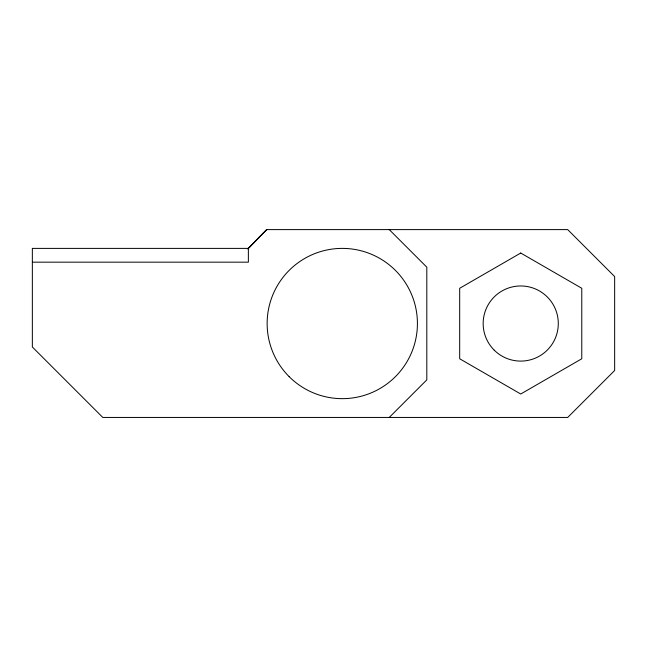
<?xml version="1.0" encoding="UTF-8"?>
<svg xmlns="http://www.w3.org/2000/svg" width="647" height="647" viewBox="0 0 647 647"><rect width="100%" height="100%" fill="white"/><g stroke="black" fill="none" stroke-linecap="round" stroke-linejoin="round"><path stroke-width="0.97" d="M248.367 248.391L266.726 229.604L567.694 229.604L614.65 276.568L614.65 370.488L567.694 417.444L102.792 417.444L32.35 347.002L32.35 248.391L248.367 248.391L248.367 262.172L32.35 262.172M247.833 248.788L266.726 229.604L247.882 248.836M389.243 417.444L426.81 379.878L426.81 267.171L389.243 229.604M520.73 253.034L459.685 288.279L459.685 358.77L520.73 394.015L581.774 358.77L581.774 288.279L520.73 253.034M289.152 376.651A75.133 75.133 0 0 0 414.856 342.975A75.133 75.133 0 0 0 322.837 250.947A75.133 75.133 0 0 0 289.152 376.651M494.211 350.14A37.566 37.566 0 0 0 557.035 333.181A37.566 37.566 0 0 0 510.944 287.26A37.566 37.566 0 0 0 494.211 350.14"/></g></svg>
